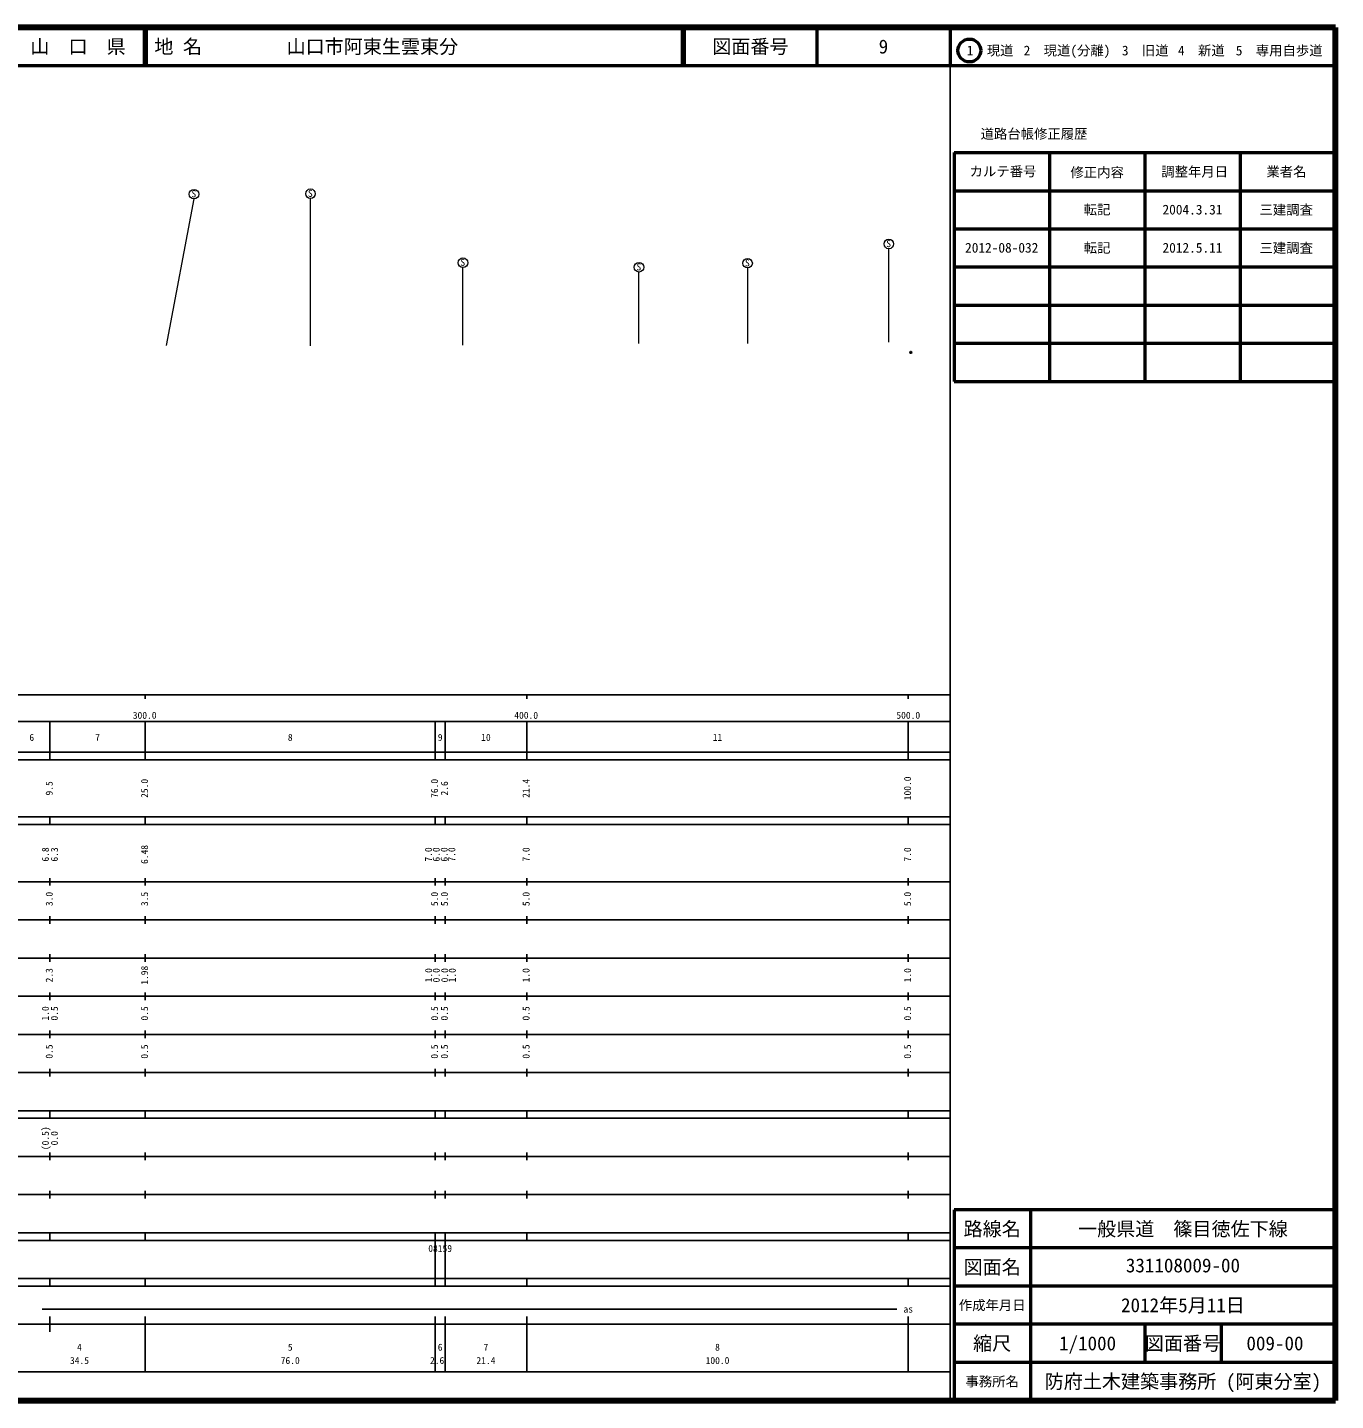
# Model space of a CAD drawing. Units: millimetres on the paper, with parts at other scales. Extents: x 40 to 680, y 20 to 380.
# Drawn here: x 337.1 to 680, y 20 to 380 of the extents above; entities that cross this region are included whole.
import ezdxf
from ezdxf.enums import TextEntityAlignment as Align

# ---------------------------------------------------------------- set-up
doc = ezdxf.new("R2010")
doc.units = ezdxf.units.MM
doc.header["$PDMODE"] = 32
doc.header["$PDSIZE"] = 0.5
for name, color, linetype, lineweight in [('M-BGD', 7, 'Continuous', 13), ('M-TTL', 2, 'Continuous', 140), ('M-TTL-BAND', 7, 'Continuous', 25), ('M-TTL-FRAM', 2, 'Continuous', 50), ('M-TTL-LINE', 7, 'Continuous', 50)]:
    doc.layers.add(name, color=color, linetype=linetype, lineweight=lineweight)
doc.layers.add('M-OTRS', color=6, linetype='Continuous')
doc.layers.add('M-TTL-TXT', color=7, linetype='Continuous')
doc.styles.add('ＭＳ ゴシック', font='')
doc.styles.get('ＭＳ ゴシック').set_extended_font_data('MS Gothic')

msp = doc.modelspace()

# ---------------------------------------------------------------- linework, layer by layer
at = {"layer": 'M-BGD'}
for p, q in [((373.531, 296.63), (380.777, 335.045)), ((411.31, 296.538), (411.31, 335.154)), ((562.912, 297.525), (562.912, 321.986)), ((451.257, 296.716), (451.257, 317.083)), ((525.952, 297.148), (525.952, 316.906)), ((497.384, 297.143), (497.384, 315.835))]:
    msp.add_line(p, q, dxfattribs=at)
for centre in [(380.78, 336.295), (411.316, 336.412), (562.906, 323.237), (451.281, 318.322), (497.43, 317.135), (525.881, 318.187)]:
    msp.add_circle(centre, 1.25, dxfattribs=at)
at = {"layer": 'M-OTRS'}
msp.add_point((568.656, 294.817), dxfattribs=at)
at = {"layer": 'M-TTL'}
for p, q in [((680, 380), (40, 380)), ((680, 20), (680, 380)), ((40, 20), (680, 20))]:
    msp.add_line(p, q, dxfattribs=at)
at = {"layer": 'M-TTL-BAND'}
for p, q in [((579, 20), (579, 370)), ((40, 205), (579, 205)), ((368, 205), (368, 204)), ((468, 205), (468, 204)), ((568, 205), (568, 204)), ((68, 198), (579, 198)), ((343, 188), (343, 198)), ((368, 188), (368, 198)), ((444, 188), (444, 198)), ((446.6, 188), (446.6, 198)), ((468, 188), (468, 198)), ((568, 188), (568, 198)), ((40, 190), (579, 190)), ((40, 188), (579, 188)), ((40, 173), (579, 173)), ((343, 171), (343, 173)), ((368, 171), (368, 173)), ((444, 171), (444, 173)), ((446.6, 171), (446.6, 173)), ((468, 171), (468, 173)), ((568, 171), (568, 173)), ((40, 171), (579, 171)), ((40, 156), (579, 156)), ((343, 155), (343, 157)), ((368, 155), (368, 157)), ((444, 155), (444, 157)), ((446.6, 155), (446.6, 157)), ((468, 155), (468, 157)), ((568, 155), (568, 157)), ((46, 146), (579, 146)), ((343, 145), (343, 147)), ((368, 145), (368, 147)), ((444, 145), (444, 147)), ((446.6, 145), (446.6, 147)), ((468, 145), (468, 147)), ((568, 145), (568, 147)), ((343, 135), (343, 137)), ((368, 135), (368, 137)), ((444, 135), (444, 137)), ((446.6, 135), (446.6, 137)), ((468, 135), (468, 137)), ((568, 135), (568, 137)), ((52, 136), (579, 136)), ((46, 126), (579, 126)), ((343, 125), (343, 127)), ((368, 125), (368, 127)), ((444, 125), (444, 127)), ((446.6, 125), (446.6, 127)), ((468, 125), (468, 127)), ((568, 125), (568, 127)), ((52, 116), (579, 116)), ((343, 115), (343, 117)), ((368, 115), (368, 117)), ((444, 115), (444, 117)), ((446.6, 115), (446.6, 117)), ((468, 115), (468, 117)), ((568, 115), (568, 117)), ((46, 106), (579, 106)), ((343, 105), (343, 107)), ((368, 105), (368, 107)), ((444, 105), (444, 107)), ((446.6, 105), (446.6, 107)), ((468, 105), (468, 107)), ((568, 105), (568, 107)), ((40, 96), (579, 96)), ((40, 94), (579, 94)), ((343, 94), (343, 96)), ((368, 94), (368, 96)), ((444, 94), (444, 96)), ((446.6, 94), (446.6, 96)), ((468, 94), (468, 96)), ((568, 94), (568, 96)), ((49, 84), (579, 84)), ((343, 83), (343, 85)), ((368, 83), (368, 85)), ((444, 83), (444, 85)), ((446.6, 83), (446.6, 85)), ((468, 83), (468, 85)), ((568, 83), (568, 85)), ((40, 74), (579, 74)), ((343, 73), (343, 75)), ((368, 73), (368, 75)), ((444, 73), (444, 75)), ((446.6, 73), (446.6, 75)), ((468, 73), (468, 75)), ((568, 73), (568, 75)), ((40, 64), (579, 64)), ((40, 62), (579, 62)), ((343, 62), (343, 64)), ((368, 62), (368, 64)), ((444, 62), (444, 64)), ((444, 52), (444, 62)), ((446.6, 62), (446.6, 64)), ((446.6, 52), (446.6, 62)), ((468, 62), (468, 64)), ((568, 62), (568, 64)), ((40, 52), (579, 52)), ((343, 50), (343, 52)), ((368, 50), (368, 52)), ((444, 50), (444, 52)), ((446.6, 50), (446.6, 52)), ((468, 50), (468, 52)), ((568, 50), (568, 52)), ((40, 50), (579, 50)), ((341, 44), (565, 44)), ((40, 40), (579, 40)), ((343, 38), (343, 42)), ((368, 27.5), (368, 42)), ((444, 27.5), (444, 42)), ((446.6, 27.5), (446.6, 42)), ((468, 27.5), (468, 42)), ((568, 27.5), (568, 42)), ((68, 27.5), (579, 27.5))]:
    msp.add_line(p, q, dxfattribs=at)
at = {"layer": 'M-TTL-FRAM'}
for p, q in [((580, 347.197), (580, 287.197)), ((580, 347.197), (680, 347.197)), ((580, 287.197), (680, 287.197)), ((680, 70), (580, 70)), ((580, 70), (580, 20))]:
    msp.add_line(p, q, dxfattribs=at)
at = {"layer": 'M-TTL-LINE'}
for p, q in [((367.75, 380), (367.75, 370)), ((368.25, 380), (368.25, 370)), ((508.747, 380), (508.747, 370)), ((509.247, 380), (509.247, 370)), ((543.997, 380), (543.997, 370)), ((579, 380), (579, 370)), ((40, 370), (680, 370)), ((605, 347.197), (605, 287.197)), ((630, 347.197), (630, 287.197)), ((655, 347.197), (655, 287.197)), ((580, 337.197), (680, 337.197)), ((580, 327.197), (680, 327.197)), ((580, 317.197), (680, 317.197)), ((580, 307.197), (680, 307.197)), ((580, 297.197), (680, 297.197)), ((600, 70), (600, 20)), ((680, 60), (580, 60)), ((680, 50), (580, 50)), ((680, 40), (580, 40)), ((630, 40), (630, 30)), ((650, 40), (650, 30)), ((680, 30), (580, 30))]:
    msp.add_line(p, q, dxfattribs=at)
msp.add_circle((584.031, 373.958), 3, dxfattribs=at)

# ---------------------------------------------------------------- texts
at = {"layer": 'M-BGD', "style": 'ＭＳ ゴシック'}
for p in [(380.101, 334.921), (410.637, 335.039), (562.227, 321.864), (450.602, 316.949), (496.752, 315.762), (525.203, 316.814)]:
    msp.add_text('S', height=1.833, dxfattribs=at).set_placement(p, align=Align.BOTTOM_LEFT)
at = {"layer": 'M-TTL-BAND', "style": 'ＭＳ ゴシック'}
for s, p in [('300.0', (367.844, 198.195)), ('400.0', (467.844, 198.195)), ('500.0', (568, 198.195)), ('6', (338.25, 192.405)), ('7', (355.5, 192.405)), ('8', (406, 192.405)), ('9', (445.3, 192.405)), ('10', (457.3, 192.405)), ('11', (518, 192.405)), ('as', (568, 42.5)), ('4', (350.75, 32.523)), ('5', (406, 32.523)), ('6', (445.3, 32.523)), ('7', (457.3, 32.523)), ('8', (518, 32.523)), ('34.5', (350.75, 29.033)), ('76.0', (406, 29.033)), ('2.6', (444.503, 29.033)), ('21.4', (457.3, 29.033)), ('100.0', (518, 29.033))]:
    msp.add_text(s, height=1.833, dxfattribs=at).set_placement(p, align=Align.BOTTOM_CENTER)
for s, p in [('9.5', (344.278, 180.5)), ('25.0', (369.278, 180.5)), ('76.0', (445.278, 180.5)), ('2.6', (447.878, 180.5)), ('21.4', (469.278, 180.5)), ('100.0', (569.278, 180.5)), ('6.8', (343.278, 163.174)), ('6.3', (345.648, 163.174)), ('6.48', (369.278, 163.174)), ('7.0', (443.685, 163.174)), ('6.0', (445.728, 163.174)), ('6.0', (447.811, 163.174)), ('7.0', (449.793, 163.174)), ('7.0', (469.278, 163.174)), ('7.0', (569.278, 163.174)), ('3.0', (344.278, 151.5)), ('3.5', (369.278, 151.5)), ('5.0', (445.278, 151.5)), ('5.0', (447.878, 151.5)), ('5.0', (469.278, 151.5)), ('5.0', (569.278, 151.5)), ('2.3', (344.278, 131.5)), ('1.98', (369.278, 131.5)), ('1.0', (443.734, 131.5)), ('0.0', (445.738, 131.5)), ('0.0', (447.96, 131.5)), ('1.0', (449.964, 131.5)), ('1.0', (469.278, 131.5)), ('1.0', (569.278, 131.5)), ('1.0', (343.278, 121.5)), ('0.5', (345.648, 121.5)), ('0.5', (369.278, 121.5)), ('0.5', (445.278, 121.5)), ('0.5', (447.878, 121.5)), ('0.5', (469.278, 121.5)), ('0.5', (569.278, 121.5)), ('0.5', (344.278, 111.5)), ('0.5', (369.278, 111.5)), ('0.5', (445.278, 111.5)), ('0.5', (447.878, 111.5)), ('0.5', (469.278, 111.5)), ('0.5', (569.278, 111.5)), ('(0.5)', (343.278, 88.764)), ('0.0', (345.648, 88.764))]:
    msp.add_text(s, height=1.833, rotation=90, dxfattribs=at).set_placement(p, align=Align.BOTTOM_CENTER)
msp.add_text('08159', height=1.833, dxfattribs=at).set_placement((442.175, 58.405), align=Align.BOTTOM_LEFT)
at = {"layer": 'M-TTL-TXT', "style": 'ＭＳ ゴシック'}
for s, height, p in [('山\u3000口\u3000県', 3.666, (350.375, 375)), ('図面番号', 3.666, (526.622, 375)), ('9', 3.666, (561.497, 375)), ('1\u3000現道', 2.566, (589.448, 373.958)), ('2\u3000現道(分離)', 2.566, (609.619, 373.958)), ('3\u3000旧道', 2.566, (630.121, 373.958)), ('4\u3000新道', 2.566, (644.824, 373.958)), ('5\u3000専用自歩道', 2.566, (665.228, 373.958)), ('道路台帳修正履歴', 2.566, (600.968, 352.113)), ('カルテ番号', 2.566, (592.839, 342.277)), ('修正内容', 2.566, (617.509, 342.023)), ('調整年月日', 2.566, (643.089, 342.197)), ('業者名', 2.566, (667.134, 342.197)), ('転記', 2.566, (617.5, 332.245)), ('2004.3.31', 2.566, (642.5, 332.245)), ('三建調査', 2.566, (667.077, 332.189)), ('2012-08-032', 2.566, (592.5, 322.245)), ('転記', 2.566, (617.5, 322.245)), ('2012.5.11', 2.566, (642.5, 322.245)), ('三建調査', 2.566, (667.077, 322.189)), ('路線名', 3.666, (590, 65)), ('路線名', 3.666, (590, 65)), ('一般県道\u3000篠目徳佐下線', 3.666, (640, 65)), ('図面名', 3.666, (590, 55)), ('図面名', 3.666, (590, 55)), ('2012年5月11日', 3.666, (640, 45)), ('作成年月日', 2.566, (590, 45)), ('作成年月日', 2.566, (590, 45)), ('縮尺', 3.666, (590, 35)), ('縮尺', 3.666, (590, 35)), ('1/1000', 3.666, (615, 35)), ('図面番号', 3.666, (640, 35)), ('図面番号', 3.666, (640, 35)), ('009-00', 3.666, (664.125, 35)), ('事務所名', 2.566, (590, 25)), ('事務所名', 2.566, (590, 25)), ('防府土木建築事務所 (阿東分室)', 3.666, (640, 25))]:
    msp.add_text(s, height=height, dxfattribs=at).set_placement(p, align=Align.MIDDLE_CENTER)
for s, p in [('地 名', (370.38, 375)), ('山口市阿東生雲東分', (405.024, 375))]:
    msp.add_text(s, height=3.666, dxfattribs=at).set_placement(p, align=Align.MIDDLE_LEFT)
msp.add_text('331108009-00', height=3.666, dxfattribs=at).set_placement((640, 52.5), align=Align.BOTTOM_CENTER)

doc.saveas('drawing.dxf')
